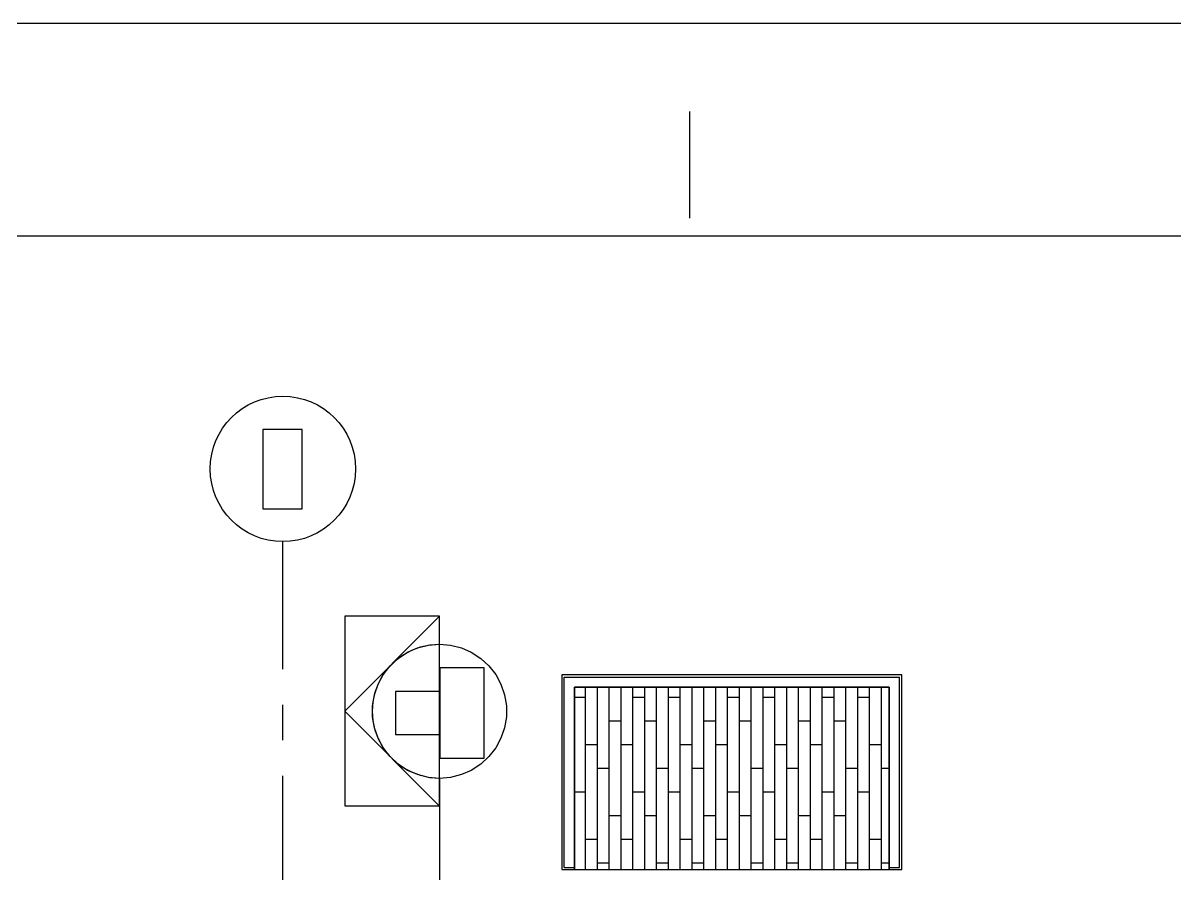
# Model space of a CAD drawing. Extents: x 0 to 3024, y 0 to 2160.
# Drawn here: x 767 to 1059, y 1944.4 to 2160 of the extents above; entities that cross this region are included whole.
import ezdxf

# ---------------------------------------------------------------- set-up
doc = ezdxf.new("R2010")
doc.units = 0
doc.layers.add('CTR-1st_Phase-Structure_S213-THIRD_FLOOR_FRAMING_PLAN', color=7, linetype='CONTINUOUS')

msp = doc.modelspace()

# ---------------------------------------------------------------- linework, layer by layer
at = {"layer": 'CTR-1st_Phase-Structure_S213-THIRD_FLOOR_FRAMING_PLAN', "color": 7}
for points in [[(0, 2160), (3023.999924, 2160)], [(935.999977, 2110.560001), (935.999977, 2137.560001)], [(53.999999, 2106.060001), (2969.999926, 2106.060001)], [(872.579978, 2002.620004), (872.579978, 2009.700004), (848.519979, 1985.640004), (872.579978, 1961.580005), (872.579978, 1968.600005), (869.759978, 1968.840005), (866.999978, 1969.560005), (864.479978, 1970.640005), (862.079978, 1972.200005), (860.039978, 1974.120005), (858.299979, 1976.340005), (856.979979, 1978.800005), (856.079979, 1981.440004), (855.599979, 1984.200004), (855.599979, 1987.020004), (856.079979, 1989.780004), (856.979979, 1992.480004), (858.299979, 1994.940004), (860.039978, 1997.160004), (862.079978, 1999.020004), (864.479978, 2000.580004), (866.999978, 2001.720004), (869.759978, 2002.380004), (872.579978, 2002.620004), (875.339978, 2002.380004), (878.099978, 2001.720004), (880.619978, 2000.580004), (883.019978, 1999.020004), (885.059978, 1997.160004), (886.799978, 1994.940004), (888.119978, 1992.480004), (889.019978, 1989.780004), (889.499978, 1987.020004), (889.499978, 1984.200004), (889.019978, 1981.440004), (888.119978, 1978.800005), (886.799978, 1976.340005), (885.059978, 1974.120005), (883.019978, 1972.200005), (880.619978, 1970.640005), (878.099978, 1969.560005), (875.339978, 1968.840005), (872.579978, 1968.600005)], [(903.599977, 1994.880004), (903.599977, 1945.500005), (904.199977, 1945.500005), (906.779977, 1945.500005), (906.779977, 1946.040005), (906.779977, 1991.700004)], [(906.779977, 1994.880004), (904.199977, 1994.880004), (903.599977, 1994.880004)], [(986.579975, 1994.880004), (906.779977, 1994.880004)], [(986.579975, 1991.700004), (986.579975, 1946.040005), (986.579975, 1945.500005), (989.159975, 1945.500005), (989.759975, 1945.500005), (989.759975, 1994.880004), (989.159975, 1994.880004), (986.579975, 1994.880004)], [(904.199977, 1994.280004), (906.779977, 1994.280004), (986.579975, 1994.280004), (989.159975, 1994.280004)], [(904.199977, 1946.040005), (904.199977, 1994.280004)], [(906.779977, 1991.700004), (986.579975, 1991.700004)], [(989.159975, 1946.040005), (989.159975, 1994.280004)], [(872.579978, 1968.600005), (872.579978, 1892.100007)], [(904.199977, 1946.040005), (906.779977, 1946.040005)], [(904.199977, 1945.500005), (989.159975, 1945.500005)], [(986.579975, 1946.040005), (989.159975, 1946.040005)]]:
    msp.add_lwpolyline(points, dxfattribs=at)
for points in [[(827.759979, 2056.980003), (827.759979, 2036.940003), (837.719979, 2036.940003), (837.719979, 2056.980003)], [(848.519979, 2009.700004), (848.519979, 1961.640005), (872.579978, 1961.640005), (872.579978, 2009.700004)], [(848.519979, 1985.640004), (872.579978, 1961.580005), (872.579978, 1968.600005), (870.119978, 1968.780005), (867.779978, 1969.320005), (865.499978, 1970.160005), (863.339978, 1971.300005), (861.419978, 1972.740005), (859.679979, 1974.480005), (858.239979, 1976.400005), (857.099979, 1978.560005), (856.259979, 1980.840004), (855.719979, 1983.180004), (855.539979, 1985.640004), (855.719979, 1988.040004), (856.259979, 1990.440004), (857.099979, 1992.660004), (858.239979, 1994.820004), (859.679979, 1996.740004), (861.419978, 1998.480004), (863.339978, 1999.920004), (865.499978, 2001.120004), (867.779978, 2001.960004), (870.119978, 2002.440004), (872.579978, 2002.620004), (872.579978, 2009.700004)], [(872.639978, 1996.620004), (872.639978, 1973.760005), (883.919978, 1973.760005), (883.919978, 1996.620004)], [(906.779977, 1991.700004), (906.779977, 1945.500005), (986.579975, 1945.500005), (986.579975, 1991.700004)], [(861.419978, 1990.620004), (861.419978, 1979.760005), (872.639978, 1979.760005), (872.639978, 1990.620004)]]:
    msp.add_lwpolyline(points, close=True, dxfattribs=at)
at = {"layer": 'CTR-1st_Phase-Structure_S213-THIRD_FLOOR_FRAMING_PLAN', "color": 1}
msp.add_lwpolyline([(851.279979, 2047.020003)], close=True, dxfattribs=at)
for points in [[(832.859979, 1996.260004), (832.859979, 2028.600003)], [(909.599977, 1945.500005), (909.599977, 1991.700004)], [(912.599977, 1945.500005), (912.599977, 1991.700004)], [(915.599977, 1945.500005), (915.599977, 1991.700004)], [(918.599977, 1945.500005), (918.599977, 1991.700004)], [(921.599977, 1945.500005), (921.599977, 1991.700004)], [(924.599977, 1945.500005), (924.599977, 1991.700004)], [(927.599977, 1945.500005), (927.599977, 1991.700004)], [(930.599977, 1945.500005), (930.599977, 1991.700004)], [(933.599977, 1945.500005), (933.599977, 1991.700004)], [(936.599977, 1945.500005), (936.599977, 1991.700004)], [(939.599977, 1945.500005), (939.599977, 1991.700004)], [(942.599976, 1945.500005), (942.599976, 1991.700004)], [(945.599976, 1945.500005), (945.599976, 1991.700004)], [(948.599976, 1945.500005), (948.599976, 1991.700004)], [(951.599976, 1945.500005), (951.599976, 1991.700004)], [(954.599976, 1945.500005), (954.599976, 1991.700004)], [(957.599976, 1945.500005), (957.599976, 1991.700004)], [(960.599976, 1945.500005), (960.599976, 1991.700004)], [(963.599976, 1945.500005), (963.599976, 1991.700004)], [(966.599976, 1945.500005), (966.599976, 1991.700004)], [(969.599976, 1945.500005), (969.599976, 1991.700004)], [(972.599976, 1945.500005), (972.599976, 1991.700004)], [(975.599976, 1945.500005), (975.599976, 1991.700004)], [(978.599976, 1945.500005), (978.599976, 1991.700004)], [(981.599975, 1945.500005), (981.599975, 1991.700004)], [(984.599975, 1945.500005), (984.599975, 1991.700004)], [(909.599977, 1989.120004), (906.779977, 1989.120004)], [(924.599977, 1989.120004), (921.599977, 1989.120004)], [(933.599977, 1989.120004), (930.599977, 1989.120004)], [(948.599976, 1989.120004), (945.599976, 1989.120004)], [(957.599976, 1989.120004), (954.599976, 1989.120004)], [(972.599976, 1989.120004), (969.599976, 1989.120004)], [(981.599975, 1989.120004), (978.599976, 1989.120004)], [(832.859979, 1978.260005), (832.859979, 1987.260004)], [(918.599977, 1983.120004), (915.599977, 1983.120004)], [(927.599977, 1983.120004), (924.599977, 1983.120004)], [(942.599976, 1983.120004), (939.599977, 1983.120004)], [(951.599976, 1983.120004), (948.599976, 1983.120004)], [(966.599976, 1983.120004), (963.599976, 1983.120004)], [(975.599976, 1983.120004), (972.599976, 1983.120004)], [(912.599977, 1977.120005), (909.599977, 1977.120005)], [(921.599977, 1977.120005), (918.599977, 1977.120005)], [(936.599977, 1977.120005), (933.599977, 1977.120005)], [(945.599976, 1977.120005), (942.599976, 1977.120005)], [(960.599976, 1977.120005), (957.599976, 1977.120005)], [(969.599976, 1977.120005), (966.599976, 1977.120005)], [(984.599975, 1977.120005), (981.599975, 1977.120005)], [(832.859979, 1933.260006), (832.859979, 1969.260005)], [(915.599977, 1971.120005), (912.599977, 1971.120005)], [(930.599977, 1971.120005), (927.599977, 1971.120005)], [(939.599977, 1971.120005), (936.599977, 1971.120005)], [(954.599976, 1971.120005), (951.599976, 1971.120005)], [(963.599976, 1971.120005), (960.599976, 1971.120005)], [(978.599976, 1971.120005), (975.599976, 1971.120005)], [(986.579975, 1971.120005), (984.599975, 1971.120005)], [(909.599977, 1965.120005), (906.779977, 1965.120005)], [(924.599977, 1965.120005), (921.599977, 1965.120005)], [(933.599977, 1965.120005), (930.599977, 1965.120005)], [(948.599976, 1965.120005), (945.599976, 1965.120005)], [(957.599976, 1965.120005), (954.599976, 1965.120005)], [(972.599976, 1965.120005), (969.599976, 1965.120005)], [(981.599975, 1965.120005), (978.599976, 1965.120005)], [(918.599977, 1959.120005), (915.599977, 1959.120005)], [(927.599977, 1959.120005), (924.599977, 1959.120005)], [(942.599976, 1959.120005), (939.599977, 1959.120005)], [(951.599976, 1959.120005), (948.599976, 1959.120005)], [(966.599976, 1959.120005), (963.599976, 1959.120005)], [(975.599976, 1959.120005), (972.599976, 1959.120005)], [(912.599977, 1953.120005), (909.599977, 1953.120005)], [(921.599977, 1953.120005), (918.599977, 1953.120005)], [(936.599977, 1953.120005), (933.599977, 1953.120005)], [(945.599976, 1953.120005), (942.599976, 1953.120005)], [(960.599976, 1953.120005), (957.599976, 1953.120005)], [(969.599976, 1953.120005), (966.599976, 1953.120005)], [(984.599975, 1953.120005), (981.599975, 1953.120005)], [(915.599977, 1947.120005), (912.599977, 1947.120005)], [(930.599977, 1947.120005), (927.599977, 1947.120005)], [(939.599977, 1947.120005), (936.599977, 1947.120005)], [(954.599976, 1947.120005), (951.599976, 1947.120005)], [(963.599976, 1947.120005), (960.599976, 1947.120005)], [(978.599976, 1947.120005), (975.599976, 1947.120005)], [(986.579975, 1947.120005), (984.599975, 1947.120005)]]:
    msp.add_lwpolyline(points, dxfattribs=at)
for points in [[(814.43998, 2047.020003), (814.43998, 2057.220003), (822.659979, 2065.440002), (832.859979, 2065.440002)], [(832.859979, 2065.440002), (842.999979, 2065.440002), (851.279979, 2057.220003), (851.279979, 2047.020003)], [(832.859979, 2028.600003), (822.659979, 2028.600003), (814.43998, 2036.880003), (814.43998, 2047.020003)], [(851.279979, 2047.020003), (851.279979, 2036.880003), (842.999979, 2028.600003), (832.859979, 2028.600003)]]:
    msp.add_open_spline(points, degree=3, dxfattribs=at)

doc.saveas('drawing.dxf')
